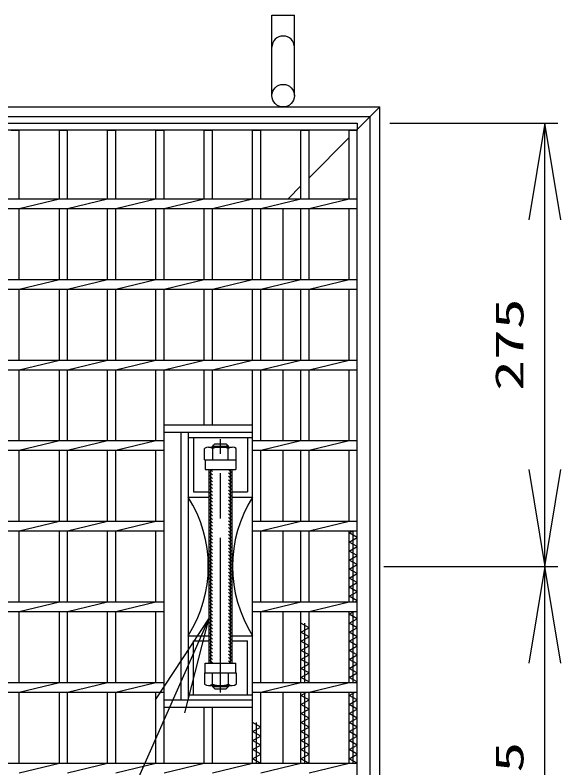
# Model space of a CAD drawing. Units: millimetres, scale not verified. Extents: x -1456 to 1389, y -1026 to 839.
# Drawn here: x -673.5 to -334.6, y -6.6 to 460.5 of the extents above; entities that cross this region are included whole.
import ezdxf
from ezdxf.enums import TextEntityAlignment as Align

# ---------------------------------------------------------------- set-up
doc = ezdxf.new("R2010")
doc.units = ezdxf.units.MM
doc.header["$LTSCALE"] = 8
doc.linetypes.add('CHAIN', pattern=[18.5, 12, -1.5, 3.5, -1.5])
doc.linetypes.add('DASHED', pattern=[7.5, 6, -1.5])
for name, color, linetype, lineweight in [('16', 3, 'Continuous', 25), ('17', 2, 'Continuous', 25), ('19', 6, 'Continuous', 25), ('22', 4, 'Continuous', 25)]:
    doc.layers.add(name, color=color, linetype=linetype, lineweight=lineweight)
doc.styles.add('ＭＳ ゴシック', font='')
doc.styles.get('ＭＳ ゴシック').set_extended_font_data('MS Gothic')

# ---------------------------------------------------------------- blocks, each defined once
blk = doc.blocks.new('open_arrow')
at = {"color": 0, "linetype": 'Continuous', "lineweight": -2}
blk.add_lwpolyline([(7.5, 1.25), (0, 0), (7.5, -1.25)], dxfattribs=at)

msp = doc.modelspace()

# ---------------------------------------------------------------- hatches: boundary and pattern name
at = {"layer": '17', "lineweight": 13}
h = msp.add_hatch(dxfattribs=at)
h.set_pattern_fill('USER', style=0, pattern_type=2)
h.set_pattern_definition([(135, (-109.9, 171.119), (-1.06066, -1.06066), [])])
h.paths.add_polyline_path([(-553, 58.5), (-553, 178.5), (-551, 178.5), (-551, 58.5)])
h = msp.add_hatch(dxfattribs=at)
h.set_pattern_fill('USER', style=0, pattern_type=2)
h.set_pattern_definition([(135, (-102.9, 171.119), (-1.06066, -1.06066), [])])
h.paths.add_polyline_path([(-541, 58.5), (-541, 178.5), (-539, 178.5), (-539, 58.5)])

# ---------------------------------------------------------------- linework, layer by layer
at = {"layer": '16'}
for p, q in [((-1006, 393.5), (-461, 393.5)), ((-461, 393.5), (-461, 389)), ((-461, 389), (-1006, 389)), ((-676, 389), (-671, 389)), ((-671, 346.5), (-671, 389)), ((-646, 346.5), (-646, 389)), ((-646, 389), (-641, 389)), ((-641, 346.5), (-641, 389)), ((-616, 346.5), (-616, 389)), ((-616, 389), (-611, 389)), ((-611, 346.5), (-611, 389)), ((-586, 346.5), (-586, 389)), ((-586, 389), (-581, 389)), ((-581, 346.5), (-581, 389)), ((-556, 346.5), (-556, 389)), ((-556, 389), (-551, 389)), ((-551, 346.5), (-551, 389)), ((-526, 346.5), (-526, 389)), ((-526, 389), (-521, 389)), ((-521, 346.5), (-521, 389)), ((-496, 346.5), (-496, 389)), ((-496, 389), (-491, 389)), ((-491, 346.5), (-491, 389)), ((-466, 346.5), (-466, 389)), ((-466, 389), (-461, 389)), ((-461, -152), (-461, 389)), ((-1006, 346.5), (-461, 346.5)), ((-671, 340.5), (-646, 346.5)), ((-641, 340.5), (-616, 346.5)), ((-611, 340.5), (-586, 346.5)), ((-581, 340.5), (-556, 346.5)), ((-551, 340.5), (-526, 346.5)), ((-521, 340.5), (-496, 346.5)), ((-491, 340.5), (-466, 346.5)), ((-461, 340.5), (-461, 346.5)), ((-1006, 340.5), (-461, 340.5)), ((-671, 296.5), (-671, 340.5)), ((-646, 296.5), (-646, 340.5)), ((-641, 296.5), (-641, 340.5)), ((-616, 296.5), (-616, 340.5)), ((-611, 296.5), (-611, 340.5)), ((-586, 296.5), (-586, 340.5)), ((-581, 296.5), (-581, 340.5)), ((-556, 296.5), (-556, 340.5)), ((-551, 296.5), (-551, 340.5)), ((-526, 296.5), (-526, 340.5)), ((-521, 296.5), (-521, 340.5)), ((-496, 296.5), (-496, 340.5)), ((-491, 296.5), (-491, 340.5)), ((-466, 296.5), (-466, 340.5)), ((-1006, 296.5), (-461, 296.5)), ((-671, 290.5), (-646, 296.5)), ((-641, 290.5), (-616, 296.5)), ((-611, 290.5), (-586, 296.5)), ((-581, 290.5), (-556, 296.5)), ((-551, 290.5), (-526, 296.5)), ((-521, 290.5), (-496, 296.5)), ((-491, 290.5), (-466, 296.5)), ((-461, 290.5), (-461, 296.5)), ((-1006, 290.5), (-461, 290.5)), ((-671, 246.5), (-671, 290.5)), ((-646, 246.5), (-646, 290.5)), ((-641, 246.5), (-641, 290.5)), ((-616, 246.5), (-616, 290.5)), ((-611, 246.5), (-611, 290.5)), ((-586, 246.5), (-586, 290.5)), ((-581, 246.5), (-581, 290.5)), ((-556, 246.5), (-556, 290.5)), ((-551, 246.5), (-551, 290.5)), ((-526, 246.5), (-526, 290.5)), ((-521, 246.5), (-521, 290.5)), ((-496, 246.5), (-496, 290.5)), ((-491, 246.5), (-491, 290.5)), ((-466, 246.5), (-466, 290.5)), ((-1006, 246.5), (-461, 246.5)), ((-671, 240.5), (-646, 246.5)), ((-641, 240.5), (-616, 246.5)), ((-611, 240.5), (-586, 246.5)), ((-581, 240.5), (-556, 246.5)), ((-551, 240.5), (-526, 246.5)), ((-521, 240.5), (-496, 246.5)), ((-491, 240.5), (-466, 246.5)), ((-461, 240.5), (-461, 246.5)), ((-1006, 240.5), (-461, 240.5)), ((-671, 196.5), (-671, 240.5)), ((-646, 196.5), (-646, 240.5)), ((-641, 196.5), (-641, 240.5)), ((-616, 196.5), (-616, 240.5)), ((-611, 196.5), (-611, 240.5)), ((-586, 196.5), (-586, 240.5)), ((-581, 25.293), (-581, 240.5)), ((-556, 206), (-556, 240.5)), ((-551, 206), (-551, 240.5)), ((-526, 30.029), (-526, 240.5)), ((-521, 196.5), (-521, 240.5)), ((-496, 196.5), (-496, 240.5)), ((-491, 196.5), (-491, 240.5)), ((-466, 196.5), (-466, 240.5)), ((-1006, 196.5), (-581, 196.5)), ((-671, 190.5), (-646, 196.5)), ((-641, 190.5), (-616, 196.5)), ((-611, 190.5), (-586, 196.5)), ((-526, 196.5), (-461, 196.5)), ((-521, 190.5), (-496, 196.5)), ((-491, 190.5), (-466, 196.5)), ((-461, 190.5), (-461, 196.5)), ((-1006, 190.5), (-581, 190.5)), ((-671, 146.5), (-671, 190.5)), ((-646, 146.5), (-646, 190.5)), ((-641, 146.5), (-641, 190.5)), ((-616, 146.5), (-616, 190.5)), ((-611, 146.5), (-611, 190.5)), ((-586, 146.5), (-586, 190.5)), ((-581, 146.5), (-581, 190.5)), ((-526, 146.5), (-526, 190.5)), ((-526, 190.5), (-461, 190.5)), ((-521, 146.5), (-521, 190.5)), ((-496, 146.5), (-496, 190.5)), ((-491, 146.5), (-491, 190.5)), ((-466, 146.5), (-466, 190.5)), ((-1006, 146.5), (-581, 146.5)), ((-671, 140.5), (-646, 146.5)), ((-641, 140.5), (-616, 146.5)), ((-611, 140.5), (-586, 146.5)), ((-526, 146.5), (-461, 146.5)), ((-521, 140.5), (-496, 146.5)), ((-491, 140.5), (-466, 146.5)), ((-461, 140.5), (-461, 146.5)), ((-1006, 140.5), (-581, 140.5)), ((-671, 96.5), (-671, 140.5)), ((-646, 96.5), (-646, 140.5)), ((-641, 96.5), (-641, 140.5)), ((-616, 96.5), (-616, 140.5)), ((-611, 96.5), (-611, 140.5)), ((-586, 96.5), (-586, 140.5)), ((-581, 96.5), (-581, 140.5)), ((-526, 96.5), (-526, 140.5)), ((-526, 140.5), (-461, 140.5)), ((-521, 96.5), (-521, 140.5)), ((-496, 96.5), (-496, 140.5)), ((-491, 96.5), (-491, 140.5)), ((-466, 96.5), (-466, 140.5)), ((-466, 139.2), (-463.679, 140.5)), ((-463.5, 96.5), (-463.5, 140.5)), ((-461, 136.4), (-466, 139.2)), ((-466, 133.6), (-461, 136.4)), ((-461, 130.8), (-466, 133.6)), ((-466, 128), (-461, 130.8)), ((-461, 125.2), (-466, 128)), ((-466, 122.4), (-461, 125.2)), ((-461, 119.6), (-466, 122.4)), ((-466, 116.8), (-461, 119.6)), ((-461, 114), (-466, 116.8)), ((-466, 111.2), (-461, 114)), ((-461, 108.4), (-466, 111.2)), ((-466, 105.6), (-461, 108.4)), ((-461, 102.8), (-466, 105.6)), ((-466, 100), (-461, 102.8)), ((-461, 97.2), (-466, 100)), ((-1006, 96.5), (-581, 96.5)), ((-671, 90.5), (-646, 96.5)), ((-641, 90.5), (-616, 96.5)), ((-611, 90.5), (-586, 96.5)), ((-526, 96.5), (-461, 96.5)), ((-521, 90.5), (-496, 96.5)), ((-491, 90.5), (-466, 96.5)), ((-462.25, 96.5), (-461, 97.2)), ((-461, 90.5), (-461, 96.5)), ((-1006, 90.5), (-581, 90.5)), ((-671, 46.5), (-671, 90.5)), ((-646, 46.5), (-646, 90.5)), ((-641, 46.5), (-641, 90.5)), ((-616, 46.5), (-616, 90.5)), ((-611, 46.5), (-611, 90.5)), ((-586, 46.5), (-586, 90.5)), ((-581, 46.5), (-581, 90.5)), ((-526, 46.5), (-526, 90.5)), ((-526, 90.5), (-461, 90.5)), ((-521, 46.5), (-521, 90.5)), ((-496, 46.5), (-496, 90.5)), ((-491, 46.5), (-491, 90.5)), ((-466, 46.5), (-466, 90.5)), ((-466, 88.8), (-462.964, 90.5)), ((-461, 86), (-466, 88.8)), ((-463.5, 46.5), (-463.5, 90.5)), ((-466, 83.2), (-461, 86)), ((-491, 80.4), (-496, 83.2)), ((-496, 77.6), (-491, 80.4)), ((-493.5, 46.5), (-493.5, 83.2)), ((-461, 80.4), (-466, 83.2)), ((-466, 77.6), (-461, 80.4)), ((-491, 74.8), (-496, 77.6)), ((-496, 72), (-491, 74.8)), ((-461, 74.8), (-466, 77.6)), ((-466, 72), (-461, 74.8)), ((-491, 69.2), (-496, 72)), ((-461, 69.2), (-466, 72)), ((-496, 66.4), (-491, 69.2)), ((-491, 63.6), (-496, 66.4)), ((-466, 66.4), (-461, 69.2)), ((-461, 63.6), (-466, 66.4)), ((-496, 60.8), (-491, 63.6)), ((-491, 58), (-496, 60.8)), ((-466, 60.8), (-461, 63.6)), ((-461, 58), (-466, 60.8)), ((-496, 55.2), (-491, 58)), ((-466, 55.2), (-461, 58)), ((-491, 52.4), (-496, 55.2)), ((-496, 49.6), (-491, 52.4)), ((-461, 52.4), (-466, 55.2)), ((-466, 49.6), (-461, 52.4)), ((-491, 46.8), (-496, 49.6)), ((-491.536, 46.5), (-491, 46.8)), ((-461, 46.8), (-466, 49.6)), ((-461.536, 46.5), (-461, 46.8)), ((-1006, 46.5), (-581, 46.5)), ((-671, 40.5), (-646, 46.5)), ((-641, 40.5), (-616, 46.5)), ((-611, 40.5), (-586, 46.5)), ((-526, 46.5), (-461, 46.5)), ((-521, 40.5), (-496, 46.5)), ((-491, 40.5), (-466, 46.5)), ((-461, 40.5), (-461, 46.5)), ((-1006, 40.5), (-581, 40.5)), ((-671, -3.5), (-671, 40.5)), ((-646, -3.5), (-646, 40.5)), ((-641, -3.5), (-641, 40.5)), ((-616, -3.5), (-616, 40.5)), ((-611, -3.5), (-611, 40.5)), ((-586, -3.5), (-586, 40.5)), ((-581, -3.5), (-581, 40.5)), ((-526, -3.5), (-526, 40.5)), ((-526, 40.5), (-461, 40.5)), ((-521, -3.5), (-521, 40.5)), ((-496, -3.5), (-496, 40.5)), ((-496, 38.4), (-492.25, 40.5)), ((-491, 35.6), (-496, 38.4)), ((-493.5, -3.5), (-493.5, 40.5)), ((-491, -3.5), (-491, 40.5)), ((-466, -3.5), (-466, 40.5)), ((-466, 38.4), (-462.25, 40.5)), ((-461, 35.6), (-466, 38.4)), ((-463.5, -3.5), (-463.5, 40.5)), ((-496, 32.8), (-491, 35.6)), ((-491, 30), (-496, 32.8)), ((-466, 32.8), (-461, 35.6)), ((-461, 30), (-466, 32.8)), ((-556, -3.5), (-556, 31)), ((-551, -3.5), (-551, 31)), ((-496, 27.2), (-491, 30)), ((-466, 27.2), (-461, 30)), ((-491, 24.4), (-496, 27.2)), ((-496, 21.6), (-491, 24.4)), ((-461, 24.4), (-466, 27.2)), ((-466, 21.6), (-461, 24.4)), ((-521, 18.8), (-526, 21.6)), ((-526, 16), (-521, 18.8)), ((-523.5, -3.5), (-523.5, 21.6)), ((-491, 18.8), (-496, 21.6)), ((-496, 16), (-491, 18.8)), ((-461, 18.8), (-466, 21.6)), ((-466, 16), (-461, 18.8)), ((-521, 13.2), (-526, 16)), ((-491, 13.2), (-496, 16)), ((-461, 13.2), (-466, 16)), ((-526, 10.4), (-521, 13.2)), ((-521, 7.6), (-526, 10.4)), ((-496, 10.4), (-491, 13.2)), ((-491, 7.6), (-496, 10.4)), ((-466, 10.4), (-461, 13.2)), ((-461, 7.6), (-466, 10.4)), ((-526, 4.8), (-521, 7.6)), ((-521, 2), (-526, 4.8)), ((-496, 4.8), (-491, 7.6)), ((-491, 2), (-496, 4.8)), ((-466, 4.8), (-461, 7.6)), ((-461, 2), (-466, 4.8)), ((-526, -0.8), (-521, 2)), ((-496, -0.8), (-491, 2)), ((-466, -0.8), (-461, 2)), ((-1006, -3.5), (-461, -3.5)), ((-671, -9.5), (-646, -3.5)), ((-641, -9.5), (-616, -3.5)), ((-611, -9.5), (-586, -3.5)), ((-581, -9.5), (-556, -3.5)), ((-551, -9.5), (-526, -3.5)), ((-521.179, -3.5), (-526, -0.8)), ((-521, -9.5), (-496, -3.5)), ((-491.179, -3.5), (-496, -0.8)), ((-491, -9.5), (-466, -3.5)), ((-461, -3.6), (-466, -0.8)), ((-461, -9.5), (-461, -3.5))]:
    msp.add_line(p, q, dxfattribs=at)
at = {"layer": '17', "color": 3}
for p, q in [((-526, 206), (-581, 206)), ((-526, 201.5), (-581, 201.5)), ((-570.5, 201.5), (-570.5, 35.5)), ((-566, 201.5), (-566, 35.5)), ((-526, 161.5), (-526, 201.5)), ((-526, 198.3), (-566, 198.3)), ((-526, 35.5), (-526, 75.5)), ((-566, 38.7), (-526, 38.7)), ((-526, 35.5), (-581, 35.5)), ((-526, 31), (-581, 31))]:
    msp.add_line(p, q, dxfattribs=at)
at = {"layer": '17', "color": 3, "linetype": 'DASHED'}
for p, q in [((-562.8, 198.3), (-562.8, 164.7)), ((-529.2, 198.3), (-529.2, 164.7)), ((-562.8, 164.7), (-553, 164.7)), ((-539, 164.7), (-529.2, 164.7)), ((-566, 161.5), (-553, 161.5)), ((-539, 161.5), (-526, 161.5)), ((-566, 75.5), (-553, 75.5)), ((-539, 75.5), (-526, 75.5)), ((-562.8, 38.7), (-562.8, 72.3)), ((-562.8, 72.3), (-553, 72.3)), ((-539, 72.3), (-529.2, 72.3)), ((-529.2, 38.7), (-529.2, 72.3))]:
    msp.add_line(p, q, dxfattribs=at)
at = {"layer": '17', "color": 33, "linetype": 'CHAIN'}
msp.add_line((-546, 40.219), (-546, 197.382), dxfattribs=at)
at = {"layer": '17'}
for p, q in [((-555.815, 184.5), (-555.815, 191.596)), ((-553.361, 192.5), (-538.639, 192.5)), ((-551, 193), (-549.5, 194.5)), ((-551, 192.5), (-551, 193)), ((-551, 193), (-541, 193)), ((-550.907, 191.596), (-550.907, 184.5)), ((-550.188, 192.5), (-550.188, 193.812)), ((-549.5, 194.5), (-542.5, 194.5)), ((-541, 193), (-542.5, 194.5)), ((-541.812, 192.5), (-541.812, 193.812)), ((-541.093, 184.5), (-541.093, 191.596)), ((-541, 192.5), (-541, 193)), ((-536.185, 184.5), (-536.185, 191.596)), ((-555.815, 184.5), (-536.185, 184.5)), ((-555.5, 184.5), (-536.5, 184.5)), ((-555.5, 184.5), (-555.5, 178.5)), ((-536.5, 184.5), (-536.5, 178.5)), ((-555.5, 178.5), (-536.5, 178.5)), ((-552, 58.5), (-552, 178.5)), ((-540, 178.5), (-540, 58.5)), ((-555.5, 58.5), (-536.5, 58.5)), ((-555.5, 52.5), (-555.5, 58.5)), ((-536.5, 52.5), (-536.5, 58.5)), ((-555.815, 52.5), (-555.815, 45.404)), ((-555.815, 52.5), (-536.185, 52.5)), ((-555.5, 52.5), (-536.5, 52.5)), ((-550.907, 45.404), (-550.907, 52.5)), ((-541.093, 52.5), (-541.093, 45.404)), ((-536.185, 52.5), (-536.185, 45.404)), ((-553.361, 44.5), (-538.639, 44.5)), ((-551, 44.5), (-551, 44)), ((-551, 44), (-541, 44)), ((-551, 44), (-549.5, 42.5)), ((-550.188, 44.5), (-550.188, 43.188)), ((-549.5, 42.5), (-542.5, 42.5)), ((-541, 44), (-542.5, 42.5)), ((-541.812, 44.5), (-541.812, 43.188)), ((-541, 44.5), (-541, 44))]:
    msp.add_line(p, q, dxfattribs=at)
at = {"layer": '17', "color": 7}
for p, q in [((-553, 58.5), (-553, 178.5)), ((-539, 178.5), (-539, 58.5))]:
    msp.add_line(p, q, dxfattribs=at)
at = {"layer": '17'}
for centre, radius, start, end in [((-553.361, 188.716), 3.784, 49.5701, 130.4299), ((-546, 178.721), 13.779, 69.13594, 110.86406), ((-538.639, 188.716), 3.784, 49.5701, 130.4299), ((-553.361, 48.284), 3.784, 229.5701, 310.4299), ((-546, 58.279), 13.779, 249.13594, 290.86406), ((-538.639, 48.284), 3.784, 229.5701, 310.4299)]:
    msp.add_arc(centre, radius, start, end, dxfattribs=at)
at = {"layer": '17', "color": 3}
for centre, start, end in [((-633.71, 118.5), 327.58195, 32.41805), ((-458.29, 118.5), 147.58195, 212.41805)]:
    msp.add_arc(centre, 80.21, start, end, dxfattribs=at)
at = {"layer": '19'}
for p, q in [((-514, 410.5), (-514, 460.5)), ((-514, 460.5), (-500, 460.5)), ((-500, 410.5), (-500, 460.5)), ((-1020, 403.5), (-447, 403.5)), ((-461, 389.5), (-447, 403.5)), ((-447, -166.5), (-447, 403.5)), ((-1014, 397.5), (-453, 397.5)), ((-453, -160.5), (-453, 397.5)), ((-491, 359.5), (-466, 384.5)), ((-504, 346.5), (-496, 354.5)), ((-507, 296.5), (-507, 340.5)), ((-507, 246.5), (-507, 290.5)), ((-507, 196.5), (-507, 240.5)), ((-507, 146.5), (-507, 190.5)), ((-507, 96.5), (-507, 140.5)), ((-507, 46.5), (-507, 90.5)), ((-507, -3.5), (-507, 40.5))]:
    msp.add_line(p, q, dxfattribs=at)
msp.add_circle((-507, 410.5), 7, dxfattribs=at)
msp.add_arc((-507, 440.5), 7, 0, 180, dxfattribs=at)
at = {"layer": '22'}
for p, q in [((-440.894, 393.5), (-336.576, 393.5)), ((-344.576, 118.5), (-344.576, 393.5)), ((-444.444, 118.5), (-336.576, 118.5)), ((-444.444, 118.5), (-336.576, 118.5)), ((-344.576, -156.5), (-344.576, 118.5))]:
    msp.add_line(p, q, dxfattribs=at)
msp.add_lwpolyline([(-553, 86.559), (-706.222, -258.821), (-856.622, -258.821)], dxfattribs=at)

# ---------------------------------------------------------------- block references
at = {"layer": '22', "xscale": 8, "yscale": 8}
for p, rotation in [((-344.576, 393.5), 270), ((-344.576, 118.5), 90), ((-344.576, 118.5), 270), ((-553, 86.559), 246.1)]:
    msp.add_blockref('open_arrow', p, dxfattribs=dict(at, rotation=rotation))

# ---------------------------------------------------------------- texts
at = {"layer": '22', "style": 'ＭＳ ゴシック', "width": 1.6}
for p in [(-352.576, 256), (-352.576, -19)]:
    msp.add_text('275', height=17.6, rotation=90, dxfattribs=at).set_placement(p, align=Align.BOTTOM_CENTER)

doc.saveas('drawing.dxf')
